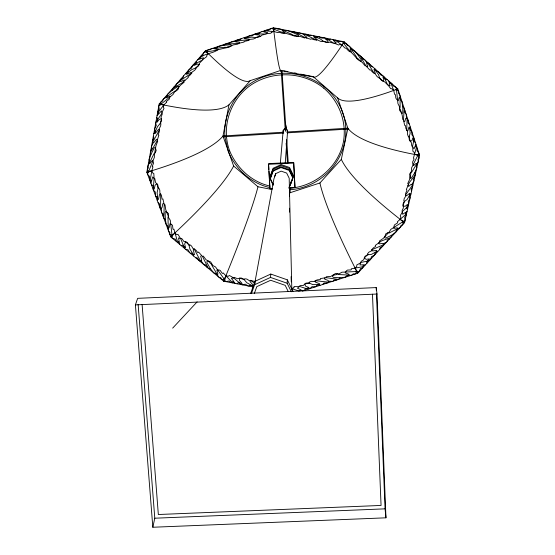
<?xml version="1.0" encoding="UTF-8"?>
<svg xmlns="http://www.w3.org/2000/svg" width="555" height="555" viewBox="0 0 555 555"><rect width="100%" height="100%" fill="white"/><g stroke="black" fill="none" stroke-linecap="round" stroke-linejoin="round"><path stroke-width="0.83" d="M159.708 207.071L159.452 203.706L158.092 202.693M153.173 189.401L154.137 178.509L153.797 173.403L152.625 172.959L151.841 170.704L152.965 166.888L152.313 166.826L152.299 166.278L153.631 163.031L152.542 160.242L150.044 163.385L149.122 163.656L148.06 165.452M407.967 119.88L408.133 122.891L409.437 124.382M224.879 135.919C223.353 115.35 233.683 95.314 250.437 83.555L250.458 83.541C282.224 61.98 329.205 75.605 342.574 112.145C355.637 148.601 327.95 186.966 290.161 189.734M168.331 230.401L167.964 217.165L168.54 215.569L167.797 215.243L165.702 209.478L165.001 204.746L164.231 204.878L163.815 218.177L165.341 219.44L166.382 225.115L167.36 225.621L168.429 228.32L169.192 227.626L169.983 223.679L171.675 224.456L172.536 225.517L172.938 228.965L173.236 229.437L173.909 229.159L177.371 241.175L179.362 242.181L178.502 237.949L180.646 238.636L184.746 248.584M179.827 80.253L179.307 82.036L176.768 83.777M255.466 33.841L266.06 34.049L261.759 35.152C260.822 37.698 255.383 36.54 255.425 38.212L253.309 39.01L249.875 39.363L247.211 40.806L244.075 41.417L244.096 42.055L238.081 43.47L238.053 44.06L233.28 44.941L228.646 47.404C221.639 48.417 214.813 51.116 207.175 51.629L206.897 52.232L204.337 52.024M291.32 291.757L287.15 283.244L287.33 279.838L270.798 274.059L255.023 281.302L250.714 293.276M285.228 163.239L287.622 130.918M413.898 137.987L414.155 141.691L415.348 142.413M309.086 288.857L306.207 288.572L299.089 286.304L300.484 285.548L303.217 285.513L305.985 283.099L309.6 282.939L309.392 282.127L311.438 281.343L314.713 281.531L315.191 280.684L317.321 279.859L320.339 279.581L320.353 278.589L326.153 277.666L326.222 276.772L330.801 276.411L335.373 273.573L339.008 273.879L341.984 272.2L356.088 271.561L356.393 270.68L358.759 272.089M400.037 95.668L400.12 107.379L399.524 108.509L400.245 109.127L402.174 115.072L402.757 119.478L403.506 119.713L404.637 125.368L405.469 125.576L405.892 128.476L407.446 131.264L407.488 134.317L408.272 136.398L408.938 136.357L409.292 139.791L411.47 142.871L411.671 145.452L412.386 146.908L413.836 140.651L412.837 137.758L411.963 140.658L410.2 141.317L409.042 136.87L410.117 133.602L409.784 127.706L410.291 126.97M285.839 128.698L285.825 128.85A2.248 2.206 4.6 0 1 287.046 132.513M285.645 126.686L285.686 126.193M285.763 126.45L285.665 125.014M285.686 129.218L285.679 128.76M284.93 128.795L284.937 129.253M280.296 163.697L283.182 130.564M251.443 293.553L254.62 284.715L270.507 277.424L270.798 274.059M383.408 245.511L384.018 243.354L386.523 242.153M149.427 179.265L149.663 176.594L147.609 174.36M206.897 52.232L207.029 51.011L208.125 49.867L209.929 49.818L211.504 48.722M254.62 284.715L255.023 281.302M356.393 270.68L356.171 272.554L355.04 274.101L353.327 273.788L351.738 275.155M283.681 132.187L223.304 135.961L223.408 137.362M225.254 281.503L224.775 278.499L223.977 278.77L215.527 266.948L212.627 265.401L210.775 262.043L206.134 259.83L203.262 256.056L202.575 256.556L198.6 252.067L197.878 252.671L195.95 250.208L194.132 248.848L193.251 248.959L191.503 245.976L189.761 244.672L189.297 245.365L187.104 242.292L183.767 241.363L182.165 238.983L181.325 238.352L180.646 238.636L177.961 234.363L176.622 234.564L174.825 232.996L170.711 236.832L223.679 281.198L253.462 286.984M417.27 148.289L416.971 150.44L418.893 153.249M254.669 283.536L273.892 178.967L275.842 173.583L281.142 171.134L286.671 173.07L289.19 178.238L291.84 290.182M222.978 136.086L228.979 104.812L250.25 80.641L281.142 70.277A308.538 8.713 86.1 0 1 273.462 27.75L205.419 50.782L159.16 104.042L146.832 172.244L170.711 236.832A276.106 40.633 -36 0 0 233.648 166.028L222.978 136.086A284.576 53.488 -6.1 0 1 146.832 172.244L151.841 170.704L150.37 179.279L151.564 181.11L152.694 176.892L154.137 178.509L154.817 178.571L155.504 182.428L157.814 184.822L158.272 188.617L158.945 188.207L159.798 190.199L159.93 193.695L160.693 194.007L161.581 196.081L162.088 199.19L162.941 198.988L164.231 204.878M342.622 41.507L343.177 43.456L343.989 43.491C347.832 49.666 353.431 53.981 357.503 59.378L362.207 62.327L365.121 65.851L365.807 65.698L369.831 70.048L370.56 69.833L372.509 72.136L375.229 73.815L376.991 76.43L378.739 77.86L379.204 77.506L381.41 80.315L384.754 81.939L387.716 84.998L383.776 76.569M290.293 192.668L319.916 182.963L341.318 159.368L347.881 128.274L337.662 97.937L313.214 76.632L300.553 74.12M152.826 527.25L135.406 304.889L137.654 298.34L376.207 287.587L377.025 294.025L385.961 517.815L152.826 527.25L154.79 518.21L138.126 304.376M379.558 249.66L380.029 247.738L382.735 246.24M183.629 75.875L183.233 77.45L180.493 79.483M316.1 286.602L316.648 285.339L319.118 284.666L319.694 283.772L315.4 282.086L315.191 280.684L327.616 282.058L329.524 281.17L332.396 281.371M150.911 183.282L151.272 182.005L150.752 180.576L149.864 180.451M150.967 154.373L149.066 159.875L149.579 160.77L149.122 163.656L154.082 153.548L155.289 152.389L154.873 151.765L155.997 145.701L157.71 141.185L157.051 140.949L150.391 152.556L150.967 154.373L154.221 147.935L155.31 147.297L156.198 150.662L154.387 154.123L154.387 157.308L148.802 171.016L149.337 171.474L147.387 173.757M399.794 227.841L398.039 228.487L396.076 230.713L395.909 232.032L391.476 235.292L390.824 237.512L381.562 240.905L375.242 245.442L375.631 246.337L373.217 248.029L371.753 249.792L371.697 250.777L368.874 252.171L367.472 253.857L367.979 254.481L365.003 256.348L363.664 259.83L361.381 261.169L360.528 262.508L367.424 261.134L369.963 260.011M163.774 98.728L165.556 97.659L167.471 95.37L167.568 94.364L171.988 90.472L172.536 88.647L181.991 82.959L188.353 77.45L187.895 76.93L190.337 74.842L191.78 73.045L191.787 72.31L194.673 70.291L196.061 68.563L195.492 68.286L198.524 65.865L199.758 62.833L202.929 59.746L193.147 64.914M157.051 140.949L158.869 135.136L158.113 134.927L159.209 131.937L159.507 129.697L159.063 129.065L160.631 125.902L160.922 123.751L160.201 123.807L161.658 120.234L161.012 117.049L162.178 114.358L162.206 112.845L155.886 122.169M165.341 219.44L165.133 212.287L165.869 211.191L168.512 213.626L168.567 217.504L170.253 220.238L172.001 234.786L172.771 234.911L171.946 237.866M333.243 281.101L333.93 279.921L336.781 279.963M370.601 259.317L371.538 256.625L374.368 255.258M419.094 153.853L417.159 154.907L417.644 155.698L411.623 167.825L411.463 171.315L409.576 174.145L410.242 178.273L411.317 178.148L414.724 172.834L416.819 167.811L416.375 166.555L416.958 163.635L418.068 162.22M285.534 123.959L285.943 128.649M254.273 293.644L256.798 286.63L270.667 280.261L285.201 285.339L288.142 291.347M248.203 36.297L247.676 37.192L245.123 37.976L244.561 38.635L249.133 39.1L249.41 39.974L248.168 40.036C242.396 40.002 236.95 41.126 231.379 41.993M270.105 176.511L273.074 168.304L281.142 164.578L289.571 167.52L293.408 175.408M274.524 176.719L275.634 173.653M192.502 65.656L191.662 67.96L188.762 69.958M290.418 183.601L291.236 181.367M292.325 178.391L293.137 176.157M290.015 185.315L292.915 177.357L289.19 169.705L281.003 166.84L273.164 170.461L270.285 178.432L273.282 184.537M290.362 184.669L293.359 176.462L289.509 168.554L281.052 165.598L272.963 169.337L269.987 177.565L270.694 179.001M289.974 186.029L292.88 178.065L289.148 170.399L280.941 167.534L273.095 171.162L270.209 179.14L273.213 185.259M414.724 172.834L415.182 175.123L409.319 182.56L406.288 189.609L406.995 190.226L405.816 192.883L405.427 195.145L405.816 196.047L404.186 198.635L403.811 200.799L404.491 201.118L402.951 204.191L403.409 207.931L402.188 210.199L402.098 211.802L406.961 207.306L408.48 205.107M400.301 227.293L401.078 225.302L402.652 224.754L402.979 222.826L402.403 221.043L404.886 221.174M163.281 99.296L162.594 100.996L160.992 101.933L160.77 103.431L161.47 104.506L158.876 105.637M359.189 271.624L360.459 268.516L362.692 267.85M415.938 144.217L415.556 145.139L416.021 146.576L416.874 147.089M203.907 52.524L202.721 55.278L200.397 56.561M230.512 42.291L229.846 43.144L226.87 43.519M157.155 200.175L157.648 199.058L157.148 192.439L158.147 188.083L156.843 183.545L155.067 185.266L154.255 189.095L152.798 185.245L151.564 185.058M264.86 30.664L264.548 31.358L261.891 31.67M150.696 150.842L151.959 148.088L151.355 147.2M304.688 290.265L305.16 288.871L309.073 287.58L305.729 286.283L304.577 284.091L309.079 283.029L312.867 284.604L319.118 284.666L320.034 285.339M154.713 128.635L156.302 125.479L155.712 123.113M151.515 146.326L152.909 143.572L153.062 141.553L159.507 129.697L158.335 129.634L155.178 133.505L154.741 132.777L155.296 130.245L154.567 129.468M393.71 90.416L391.913 88.793L390.574 88.536L387.889 84.769L390.033 85.872L389.173 82.653L391.171 83.937L393.71 90.416L394.536 94.197L395.486 94.808L395.812 98.013L396.631 99.331L398.275 100.788L399.135 97.701L399.898 97.444L400.89 100.295L401.841 101.183L402.805 107.455L402.784 112.901L402.042 113.511L399.51 110.202L399.538 106.81L397.949 103.667L396.52 90.132L395.764 89.674L396.596 87.843M152.507 140.831L153.922 137.73L153.346 136.211M414.8 176.83L413.461 179.168L413.988 180.451M289.925 187.59L290.272 192.731L289.523 192.953M328.019 282.772L328.844 281.427L327.929 280.344L324.751 279.234L324.744 277.888M260.024 32.294L259.587 33.265L255.529 34.66L259.095 35.014L260.392 36.262L255.716 37.587L251.679 37.123L245.123 37.976L244.131 37.678M409.895 198.773L408.251 201.34L408.688 204.178M157.821 111.458L159.285 109.196L158.758 106.276M413.794 181.319L412.337 183.573L412.094 185.689L405.427 195.145L406.531 195.818L409.694 193.286L410.076 194.299L409.423 196.741L410.076 197.955M302.475 290.98L357.684 273.247L404.539 222.722L419.594 155.379L397.824 88.925L344.26 41.833L339.944 48.278A307.13 22.075 -63.3 0 1 314.102 77.117L280.761 70.506M412.58 186.757L411.095 189.38L411.56 191.322M306.436 37.976L306.964 37.247L304.39 35.423L303.953 34.486L300.567 33.14M235.889 40.466L235.091 41.452L236.097 42.014L239.476 42.27L239.545 43.13M281.982 70.908L280.49 71.04L282.002 70.943L286.089 131.056M248.904 286.096L249.916 285.228L252.414 285.832L253.295 285.305L250.111 281.683L250.492 280.317L254.884 281.545M322.608 284.514L323.884 283.043L327.068 283.078M406.149 215.534L404.671 217.185L405.025 220.564M157.051 115.704L157.946 114.732L158.224 113.234L157.592 112.714M325.612 38.122L334.048 43.359L329.83 42.194L326.243 42.416L322.76 41.105C321.747 42.596 318.889 40.286 317.363 39.891L314.227 39.78L311.272 38.767L310.862 39.294L305.014 37.553L304.598 38.004L300.123 36.429L294.691 36.193C288.198 33.612 281.031 32.585 274.316 29.276L273.684 29.63L271.874 28.284M172.667 328.13L197.136 301.865M351.031 275.384L349.102 275.072L346.299 276.057L345.578 277.139L340.007 277.791L338.446 279.429L326.153 277.666M232.261 282.863L232.975 282.12L234.46 282.419L235.223 283.438M273.684 29.63L274.621 28.707L276.293 28.312L277.791 29.144L279.824 29.013M309.995 288.558L312.035 286.644L315.302 286.859M241.48 38.579L240.211 39.703L236.867 40.133M201.611 255.466L200.653 256.306L201.673 259.768L201.423 261.232L203.491 264.291M153.825 133.547L154.741 132.777L157.509 126.679L160.36 123.272L161.512 118.659L159.32 119.367L156.871 122.398L157.578 118.312L156.718 117.577M212.232 48.479L214.258 48.403L217.13 47.376L217.824 46.585L223.603 45.371L225.15 44.102L238.081 43.47M237.082 283.799L238.081 282.779L242.147 283.536L239.656 280.726L239.51 278.18L241.196 277.979L244.526 279.609L244.665 278.776L246.836 279.075L249.715 280.844L250.492 280.317L254.939 283.404M171.988 90.472L177.919 86.386L179.092 86.33L177.926 89.632L174.686 91.804L172.959 94.558L161.318 103.868L161.47 104.506M254.523 34.16L252.463 35.686L249.028 36.02M173.701 87.302L176.143 85.498L176.171 84.457M271.249 28.499L268.648 30.241L266.102 30.241M224.775 278.499L223.318 279.463L221.577 279.436L220.821 277.764L218.948 277.236M318.07 36.623L317.044 37.088L313.547 36.762L316.933 39.329L316.579 40.161L305.368 34.618L303.953 34.486L305.264 34.077M407.072 211.413L406.191 211.982L405.858 213.439L406.42 214.32M391.476 235.292L385.614 238.123L384.518 237.672L385.836 233.745L389.027 232.274L390.852 229.34L402.5 221.979L402.403 221.043M299.658 32.96L298.541 33.328L295.864 32.204M335.359 40.064L334.637 40.473L332.278 39.447M389.638 238.789L387.223 240.121L387.119 241.508M190.4 253.323L191.628 253.025L193.528 254.759L193.57 255.98M330.35 39.065L329.337 39.634L325.119 38.815L327.762 40.806L327.97 42.43L323.287 41.257L320.332 38.954L314.442 36.498L313.846 35.784M410.977 193.945L410.076 194.299L407.169 199.425L404.317 201.604L403.013 205.954L405.108 206.328L407.564 204.351L406.697 208.354L407.481 209.582M204.171 264.86L205.412 264.728L207.001 267.232M197.525 59.871L198.718 59.441L199.738 58.275L199.55 57.54M397.824 88.925L389.624 91.887A300.144 45.517 -32.5 0 1 337.662 97.937M177.42 242.452L178.342 242.119L179.494 243.097L179.737 244.387M366.786 66.753L367.75 66.44L366.702 63.679L366.945 62.708L364.836 59.926M300.366 290.758L301.802 290.307L302.891 290.841M242.584 284.868L245.206 284.139L248.071 285.936M163.912 203.449L162.775 203.754L162.109 207.355L161.269 208.562L161.63 212.274M185.432 73.794L186.535 73.551L191.919 69.541L195.901 67.897L199.266 64.442L197.24 64.061L193.757 65.559L196.505 62.361L196.255 61.334M181.187 245.608L182.463 245.157L185.654 247.78L184.655 244.047L185.578 241.668L188.929 244.963L189.983 249.25L193.528 254.759L194.493 254.703L193.244 249.91L194.132 248.848L200.272 260.552L201.423 261.232L199.987 261.35M225.885 281.628L229.062 280.962L231.019 282.62M290.043 188.256C315.393 186.161 338.189 167.263 343.385 142.115C347.014 122.107 339.195 101.274 323.766 88.148L323.78 88.162C303.398 71.664 273.136 70.325 251.29 84.797C230.276 99.054 220.717 127.22 229.742 151.126L229.728 151.099C236.846 168.096 251.699 181.984 269.89 186.043M284.888 128.892L284.687 128.927A2.248 2.206 4.6 0 0 283.244 131.702M343.177 43.456L344.648 43.193L346.417 43.727L347.194 45.156L349.102 46.086M311.084 35.236L309.288 35.534L306.284 34.278M223.603 45.371L230.644 44.698L231.574 45.191L230.908 45.982L227.21 46.974L226.745 47.563L225.295 47.237L214.258 48.403L214.778 48.937L218.497 49.263C213.453 53.613 206.529 52.801 200.702 57.276L199.557 59.17L203.47 57.706L202.589 59.669L206.751 56.617L206.737 55.5L208.368 53.675L205.419 50.782A303.807 36.554 55.4 0 0 250.25 80.641M280.587 29.165L282.287 30.081L285.325 30.636L286.429 30.331L291.958 32.128L294.074 31.85L305.014 37.553M172.771 234.911L171.176 235.105L169.768 234.279L169.885 232.427L168.588 231.088M324.633 37.927L321.942 38.177L318.931 36.797M287.143 131.972L347.687 128.198L347.777 129.683L347.707 128.607M223.304 136.849L283.716 133.082M287.171 132.867L347.749 129.086M341.97 41.375L338.703 41.535L336.642 40.321M272.477 188.658L269.883 188.783L268.509 164.287L293.685 163.087L294.962 187.604L288.905 187.888M135.406 304.889L377.025 294.025M154.79 518.21L385.066 508.845L385.961 517.815M365.565 264.749L364.434 264.791L363.407 265.88L363.539 266.934M340.007 277.791L333.284 277.34L332.438 276.383L333.125 275.301L336.705 274.552L337.19 273.726L338.543 274.545L349.102 275.072L348.651 274.128L345.141 272.838L346.299 270.951L347.506 270.063L350.85 269.924L351.364 269.619L351.273 268.814L362.45 266.768L363.629 264.77L359.904 264.978L360.84 262.765L356.789 264.95L356.733 266.442L355.11 268.12L357.684 273.247A273.379 31.656 58.2 0 1 319.916 182.963M378.08 71.567L376.845 71.422L374.93 69.632L373.952 69.382L375.229 73.149L374.341 73.635L368.111 63.534L366.945 62.708L368.395 63.048M364.149 59.323L362.901 59.045L361.277 56.79M391.122 83.028L390.2 82.993L389.041 81.967L388.798 80.995M155.726 196.31L156.85 196.602L157.648 199.058L158.459 199.453L159.514 194.548L160.693 194.007L160.624 207.41L161.269 208.562L160.048 208M285.638 128.857L285.617 124.632L285.79 129.343M195.637 257.707L197.42 257.909L199.224 260.711M289.911 192.606L290.272 192.731M161.935 213.099L162.997 213.557L163.212 216.554M387.341 79.712L386.065 79.656L382.86 76.874L383.859 79.795L382.943 81.197L379.571 77.901L378.51 74.564L374.93 69.632L374.882 68.758M377.733 251.63L376.685 251.471L371.399 254.405L367.577 254.814L364.226 257.909L366.092 259.324L369.429 258.88L366.668 261.904L366.841 263.375M218.386 276.765L217.511 274.898L215.222 273.081L214.036 273.122L210.4 268.696L208.34 268.349L202.575 256.556M233.648 166.028L257.971 186.764L272.061 189.526M344.26 41.833L273.462 27.75L273.906 31.51L277.805 32.613C279.491 31.212 282.842 34.868 285.159 32.814L282.349 30.768L282.287 30.081L292.069 34.445L293.033 35.409L293.817 35.152L297.487 36.13L298.562 35.811L298.146 34.972L291.958 32.128M283.674 70.776L287.892 71.616M294.643 72.948L296.335 73.288M342.095 45.066L339.681 44.56L338.501 44.983L334.027 43.082L336.365 42.985L333.638 40.681L335.983 40.806L342.095 45.066L344.828 47.938C347.152 47.654 348.124 52.461 351.287 51.844L350.17 48.771L350.58 48.195L349.678 46.599M403.783 121.094L404.9 121.344L405.636 118.541L406.475 117.882L406.204 114.51M185.474 249.202L188.027 249.792L189.754 252.782M157.495 139.534L156.461 139.291L154.234 142.177L153.007 142.864L152.334 141.809M172.439 238.282L175.449 239.198L176.448 241.64M269.758 187.548C251.013 183.414 235.66 169.178 228.334 151.654M270.507 277.424L287.15 283.244M395.764 89.674L397.338 90.236L398.705 91.61L398.552 93.184L399.801 94.947M372.793 66.919L370.997 66.253L369.165 63.728M357.829 54.744L361.423 60.155L361.229 61.036L360.049 60.745L357.434 58.102L356.56 57.907L356.352 56.652L350.58 48.195L352.918 50.179L354.118 50.498L357.829 54.744L359.917 55.597L365.807 65.698M149.337 171.474L148.012 170.919L147.318 169.553L148.289 167.957L147.928 166.181M383.033 75.924L380.466 74.758L378.725 72.136M396.103 87.412L393.093 85.893L392.094 83.888M411.588 130.931L410.499 130.168L409.784 127.706L409.007 126.998L407.863 130.723L406.704 130.654L407.079 119.172L406.475 117.882L407.654 118.923M405.927 113.657L404.9 112.776L404.755 110.084M241.64 284.687L233.648 277.916L229.368 275.474L228.202 276.307L225.878 275.8L223.214 272.907L222.687 273.483L222.18 273.226L220.189 270.417L218.864 269.917L216.866 270.084L217.928 273.92L217.511 274.898L211.885 265.408L211.705 263.722L210.838 263.812L208.264 261.162L207.091 261.238L206.89 262.564L210.4 268.696M407.8 185.564L408.764 186.362L411.019 184.399L412.212 184.295L412.795 185.786M153.506 190.296L155.324 192.016L155.435 195.52M408.286 184.26L407.675 183.663L409.514 179.653L410.887 173.632L410.52 172.73L411.72 172.099L416.958 163.635L416.063 163.441L413.531 165.584L412.705 163.489L412.622 161.942L414.058 159.077L413.461 158.057L416.354 147.852L415.251 145.757L414.058 148.823L412.698 146.804L412.899 151.279L414.023 152.181L414.724 154.436L419.594 155.379A290.189 54.924 -1.7 0 1 347.881 128.274M417.159 154.907L418.401 156.219L418.99 158.099L417.977 159.34L418.227 161.484M184.94 80.621L184.295 79.948L181.055 81.425L179.764 81.467L180.514 80.357L191.78 73.045L190.934 72.469L186.466 74.377L186.535 73.551L188.325 71.609L188.2 70.61M402.736 106.602L404.207 108.398L403.506 119.713M413.6 137.078L411.872 134.782L411.852 131.736M183.844 81.641L184.204 82.14L180.472 85.262L176.33 89.993L176.31 90.722L174.776 91.173L165.556 97.659L166.396 97.84L169.976 96.251L169.289 99.158L166.528 101.357L166.236 101.836L166.694 102.182L163.774 104.971L158.55 111.909L158.598 114.08L161.484 110.854L161.831 112.949L164.002 108.267L163.309 107.33L163.774 104.971L159.16 104.042A294.767 52.669 24.6 0 0 228.979 104.812M252.969 286.886L252.414 285.832L246.795 282.71L244.013 279.436L239.51 278.18L237.7 278.79L234.161 277.34L233.648 277.916L231.373 278.367L233.953 281.669L231.678 281.767L225.878 275.8L223.679 281.198A271.062 18.606 -64.9 0 0 257.971 186.764M272.45 182.581L273.504 184.732M287.33 279.838L292.971 291.375M378.649 242.715L379.204 243.916L382.339 243.381L383.554 243.909L382.77 245.06L371.753 249.792L372.502 250.943L376.803 250.395L376.685 251.471L374.889 253.253L374.937 254.641M223.304 135.961L223.387 136.551M379.745 241.841L379.433 241.002L383.144 238.483L387.355 233.981L387.432 233.01L388.909 233.093L398.039 228.487L397.269 227.855L393.779 228.389L393.981 226.149L394.64 224.768L397.401 223.034L397.713 222.513L397.311 221.833L405.483 214.688L405.545 212.35L402.687 214.292L402.458 211.885L400.204 215.749L400.814 217.102L400.266 219.364L404.539 222.722A280.469 49.228 28.7 0 1 341.318 159.368M224.844 136.773L228.32 151.619M142.108 304.549L158.335 514.513L381.063 505.445L372.474 294.185M286.671 139.631L288.239 162.754M281.232 71.116L285.325 131.257M286.144 143.259L287.483 162.962M289.113 186.952L289.231 188.665M268.918 169.511L268.585 163.607L293.72 162.407L294.989 186.882M269.015 171.197L269.439 178.786M269.536 180.472L269.959 188.062M285.943 129.072L285.818 126.963L285.929 129.232M284.937 128.552L285.006 129.835M376.207 287.587L376.311 290.175M376.45 293.637L385.066 508.845M285.561 126.505L285.638 128.045L285.575 126.124M291.292 281.857A270.118 7.264 86.7 0 1 291.104 276.654M289.46 212.1A270.118 7.264 86.7 0 1 289.433 208.222M289.433 196.186A270.118 7.264 86.7 0 1 289.467 192.939M293.963 287.018L293.803 287.878L291.541 288.558L299.076 291.063L301.053 289.883L297.438 288.184L299.277 286.692L294.497 286.581L293.963 287.018M271.555 32.273L270.875 33.21L265.852 33.827L267.725 32.599L263.861 32.023L265.894 30.976L273.906 31.51L271.555 32.273"/></g></svg>
